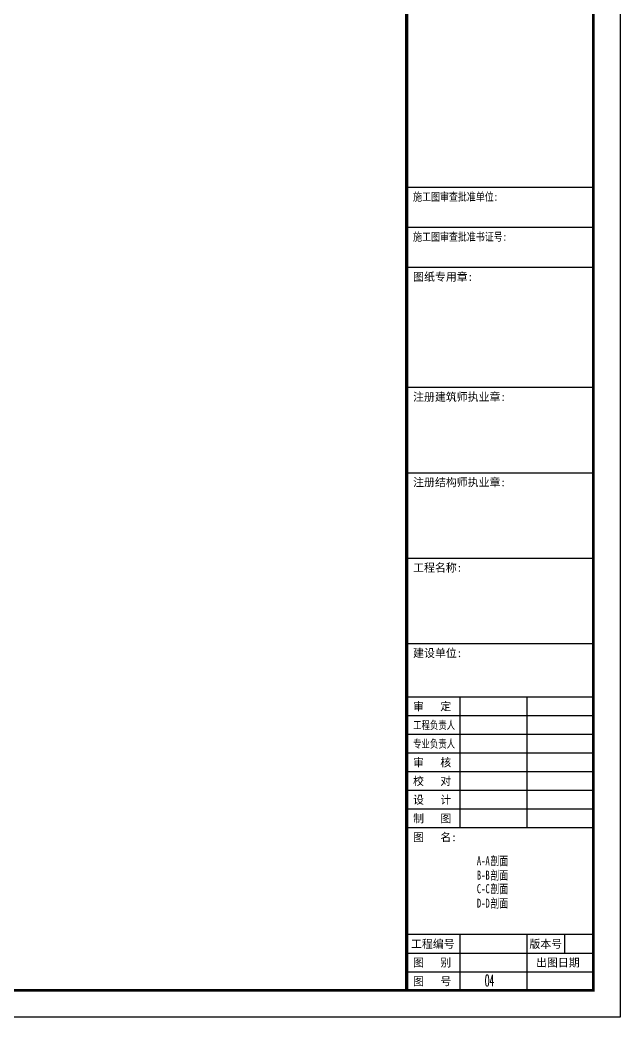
# Model space of a CAD drawing. Extents: x 0 to 2037025, y -2738621 to 0.
# Drawn here: x 1058241 to 1069489, y -1460076 to -1441393 of the extents above; entities that cross this region are included whole.
import ezdxf

# ---------------------------------------------------------------- set-up
doc = ezdxf.new("R2010")
doc.units = 0
doc.header["$LTSCALE"] = 10
doc.header["$MEASUREMENT"] = 0
doc.layers.add('图框', color=142, linetype='Continuous')
doc.layers.add('批量导出图层', color=1, linetype='Continuous')
doc.styles.add('_TCH_DIM', font='SIMPLEX.shx', dxfattribs={"width": 0.7, "bigfont": 'GBCBIG.shx'})
doc.styles.add('图框字型一', font='')
doc.styles.add('黑体', font='simhei.ttf', dxfattribs={"width": 0.7})
doc.styles.get('图框字型一').set_extended_font_data('SimSun')

# ---------------------------------------------------------------- blocks, each defined once
blk = doc.blocks.new('图框A0')
at = {"layer": '图框'}
for p, q in [((110900, 31100), (117900, 31100)), ((110900, 29600), (117900, 29600)), ((110900, 28100), (117900, 28100)), ((110900, 23600), (117900, 23600)), ((110900, 20400), (117900, 20400)), ((110900, 17200), (117900, 17200)), ((110900, 14000), (117900, 14000)), ((110900, 12000), (117900, 12000)), ((112900, 12000), (112900, 7100)), ((115400, 12000), (115400, 7100)), ((110900, 11300), (117900, 11300)), ((110900, 10600), (117900, 10600)), ((110900, 9900), (117900, 9900)), ((110900, 9200), (117900, 9200)), ((110900, 8500), (117900, 8500)), ((110900, 7800), (117900, 7800)), ((110900, 7100), (117900, 7100)), ((110900, 3100), (117900, 3100)), ((112900, 3100), (112900, 1000)), ((115400, 3100), (115400, 1000)), ((116816, 3100), (116816, 2400)), ((110900, 2400), (117900, 2400)), ((110900, 1700), (117900, 1700))]:
    blk.add_line(p, q, dxfattribs=at)
blk.add_lwpolyline([(0, 0), (0, 84100), (118900, 84100), (118900, 0)], close=True, dxfattribs=at)
at = {"layer": '图框', "const_width": 100}
blk.add_lwpolyline([(2500, 1000), (117900, 1000), (117900, 83100), (2500, 83100)], close=True, dxfattribs=at)
at = {"layer": '图框', "const_width": 120}
blk.add_lwpolyline([(110900, 83100), (110900, 1000)], dxfattribs=at)
at = {"layer": '图框', "style": '图框字型一'}
for s, width, p in [('施工图审查批准单位:', 0.8, (111142, 30590)), ('施工图审查批准书证号:', 0.8, (111142, 29090)), ('工程负责人', 0.75, (111142, 10790)), ('专业负责人', 0.75, (111142, 10090))]:
    blk.add_text(s, height=300, dxfattribs=dict(at, width=width)).set_placement(p)
for s, p in [('图纸专用章:', (111142, 27590)), ('注册建筑师执业章:', (111142, 23090)), ('注册结构师执业章:', (111142, 19890)), ('工程名称:', (111142, 16690)), ('建设单位:', (111142, 13490)), ('审   定', (111142, 11490)), ('审   核', (111142, 9390)), ('校   对', (111142, 8690)), ('设   计', (111142, 7990)), ('制   图', (111142, 7290)), ('图   名:', (111142, 6590)), ('工程编号', (111064, 2590)), ('版本号', (115501, 2590)), ('图   别', (111142, 1890)), ('出图日期', (115751, 1890)), ('图   号', (111142, 1190))]:
    blk.add_text(s, height=300, dxfattribs=at).set_placement(p)

msp = doc.modelspace()

# ---------------------------------------------------------------- linework, layer by layer
at = {"layer": '批量导出图层'}
msp.add_lwpolyline([(1010038.5, -1418026.1), (1069488.5, -1418026.1), (1069488.5, -1460076.1), (1010038.5, -1460076.1)], close=True, dxfattribs=at)

# ---------------------------------------------------------------- block references
at = {"xscale": 0.5, "yscale": 0.5, "zscale": 0.5}
msp.add_blockref('图框A0', (1010038.5, -1460076.1), dxfattribs=at)

# ---------------------------------------------------------------- texts
at = {"layer": '图框'}
for s, height, style, width, p in [('A-A', 168.99, '黑体', 0.7, (1066804.6, -1457230.7)), ('剖面', 168.99, '黑体', 0.7, (1067059.8, -1457230.7)), ('B-B', 168.99, '黑体', 0.7, (1066804.6, -1457502.3)), ('剖面', 168.99, '黑体', 0.7, (1067059.8, -1457502.3)), ('C-C', 168.99, '黑体', 0.7, (1066804.6, -1457755.3)), ('剖面', 168.99, '黑体', 0.7, (1067059.8, -1457755.3)), ('剖面', 168.99, '黑体', 0.7, (1067059.8, -1458026.9)), ('D-D', 168.99, '黑体', 0.7, (1066804.6, -1458026.9)), ('04', 212.5, '_TCH_DIM', 0.494118, (1066951.8, -1459498.9))]:
    msp.add_text(s, height=height, dxfattribs=dict(at, style=style, width=width)).set_placement(p)

doc.saveas('drawing.dxf')
